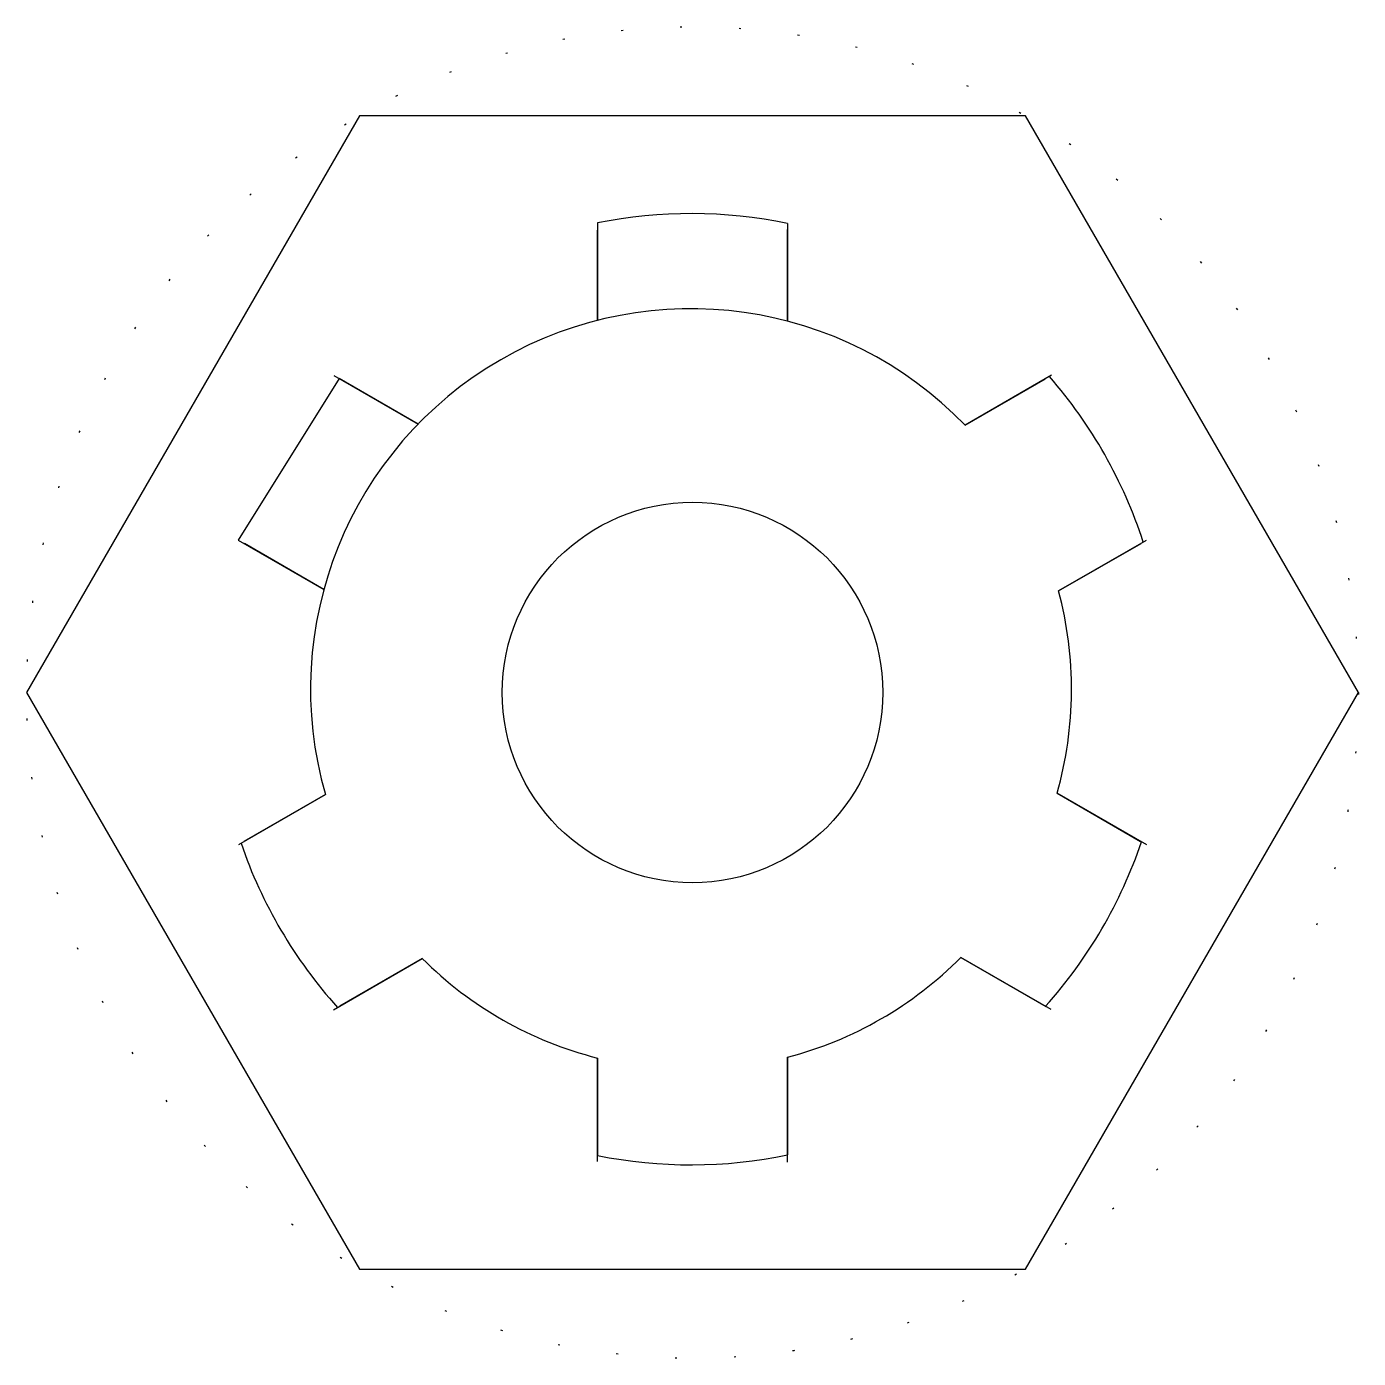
# Model space of a CAD drawing. Header units: inches. Extents: x -12.5 to 57.5, y -20 to 50.
import ezdxf

# ---------------------------------------------------------------- set-up
doc = ezdxf.new("R2010")
doc.units = ezdxf.units.IN
doc.header["$MEASUREMENT"] = 0
doc.linetypes.add('ACAD_ISO07W100', pattern=[3, 0, -3])

msp = doc.modelspace()

# ---------------------------------------------------------------- linework, layer by layer
for p, q in [((17.532, 39.662), (17.532, 34.537)), ((17.532, 34.537), (17.532, 39.286)), ((27.532, 39.63), (27.532, 34.496)), ((27.532, 34.496), (27.532, 39.318)), ((3.684, 31.635), (8.104, 29.083)), ((41.408, 31.651), (36.86, 29.025)), ((3.954, 31.479), (-1.344, 22.991)), ((8.104, 29.083), (3.954, 31.479)), ((36.86, 29.025), (41.082, 31.463)), ((-1.344, 22.991), (3.153, 20.395)), ((-1.344, 22.991), (-1.344, 22.991)), ((3.153, 20.395), (-1.018, 22.803)), ((46.38, 22.975), (41.775, 20.316)), ((41.775, 20.316), (46.11, 22.819)), ((-1.316, 6.984), (3.236, 9.613)), ((3.236, 9.613), (-1.046, 7.14)), ((46.408, 6.968), (41.694, 9.69)), ((41.694, 9.69), (46.082, 7.156)), ((3.656, -1.692), (8.32, 1.001)), ((8.32, 1.001), (3.982, -1.504)), ((41.38, -1.676), (36.644, 1.058)), ((36.644, 1.058), (41.11, -1.52)), ((27.532, -9.703), (27.532, -4.193)), ((27.532, -4.193), (27.532, -9.327)), ((17.532, -9.671), (17.532, -4.233)), ((17.532, -4.233), (17.532, -9.359))]:
    msp.add_line(p, q)
msp.add_lwpolyline([(5.032, 45.291), (-12.468, 14.98), (5.032, -15.331), (40.032, -15.331), (57.532, 14.98), (40.032, 45.291)], close=True)
at = {"linetype": 'ACAD_ISO07W100'}
msp.add_circle((22.532, 14.98), 35, dxfattribs=at)
msp.add_circle((22.532, 14.98), 10)
for radius, start, end in [(25, 78.27944, 101.35348), (20, 43.92134, 196.07866), (25, 18.02245, 41.09706), (20, 344.15304, 14.96492), (25, 198.90294, 221.97755), (25, 318.20622, 341.28038), (20, 225.03508, 255.75453), (20, 284.70979, 315.19755), (25, 258.64652, 281.72056)]:
    msp.add_arc((22.454, 15.152), radius, start, end)

doc.saveas('drawing.dxf')
